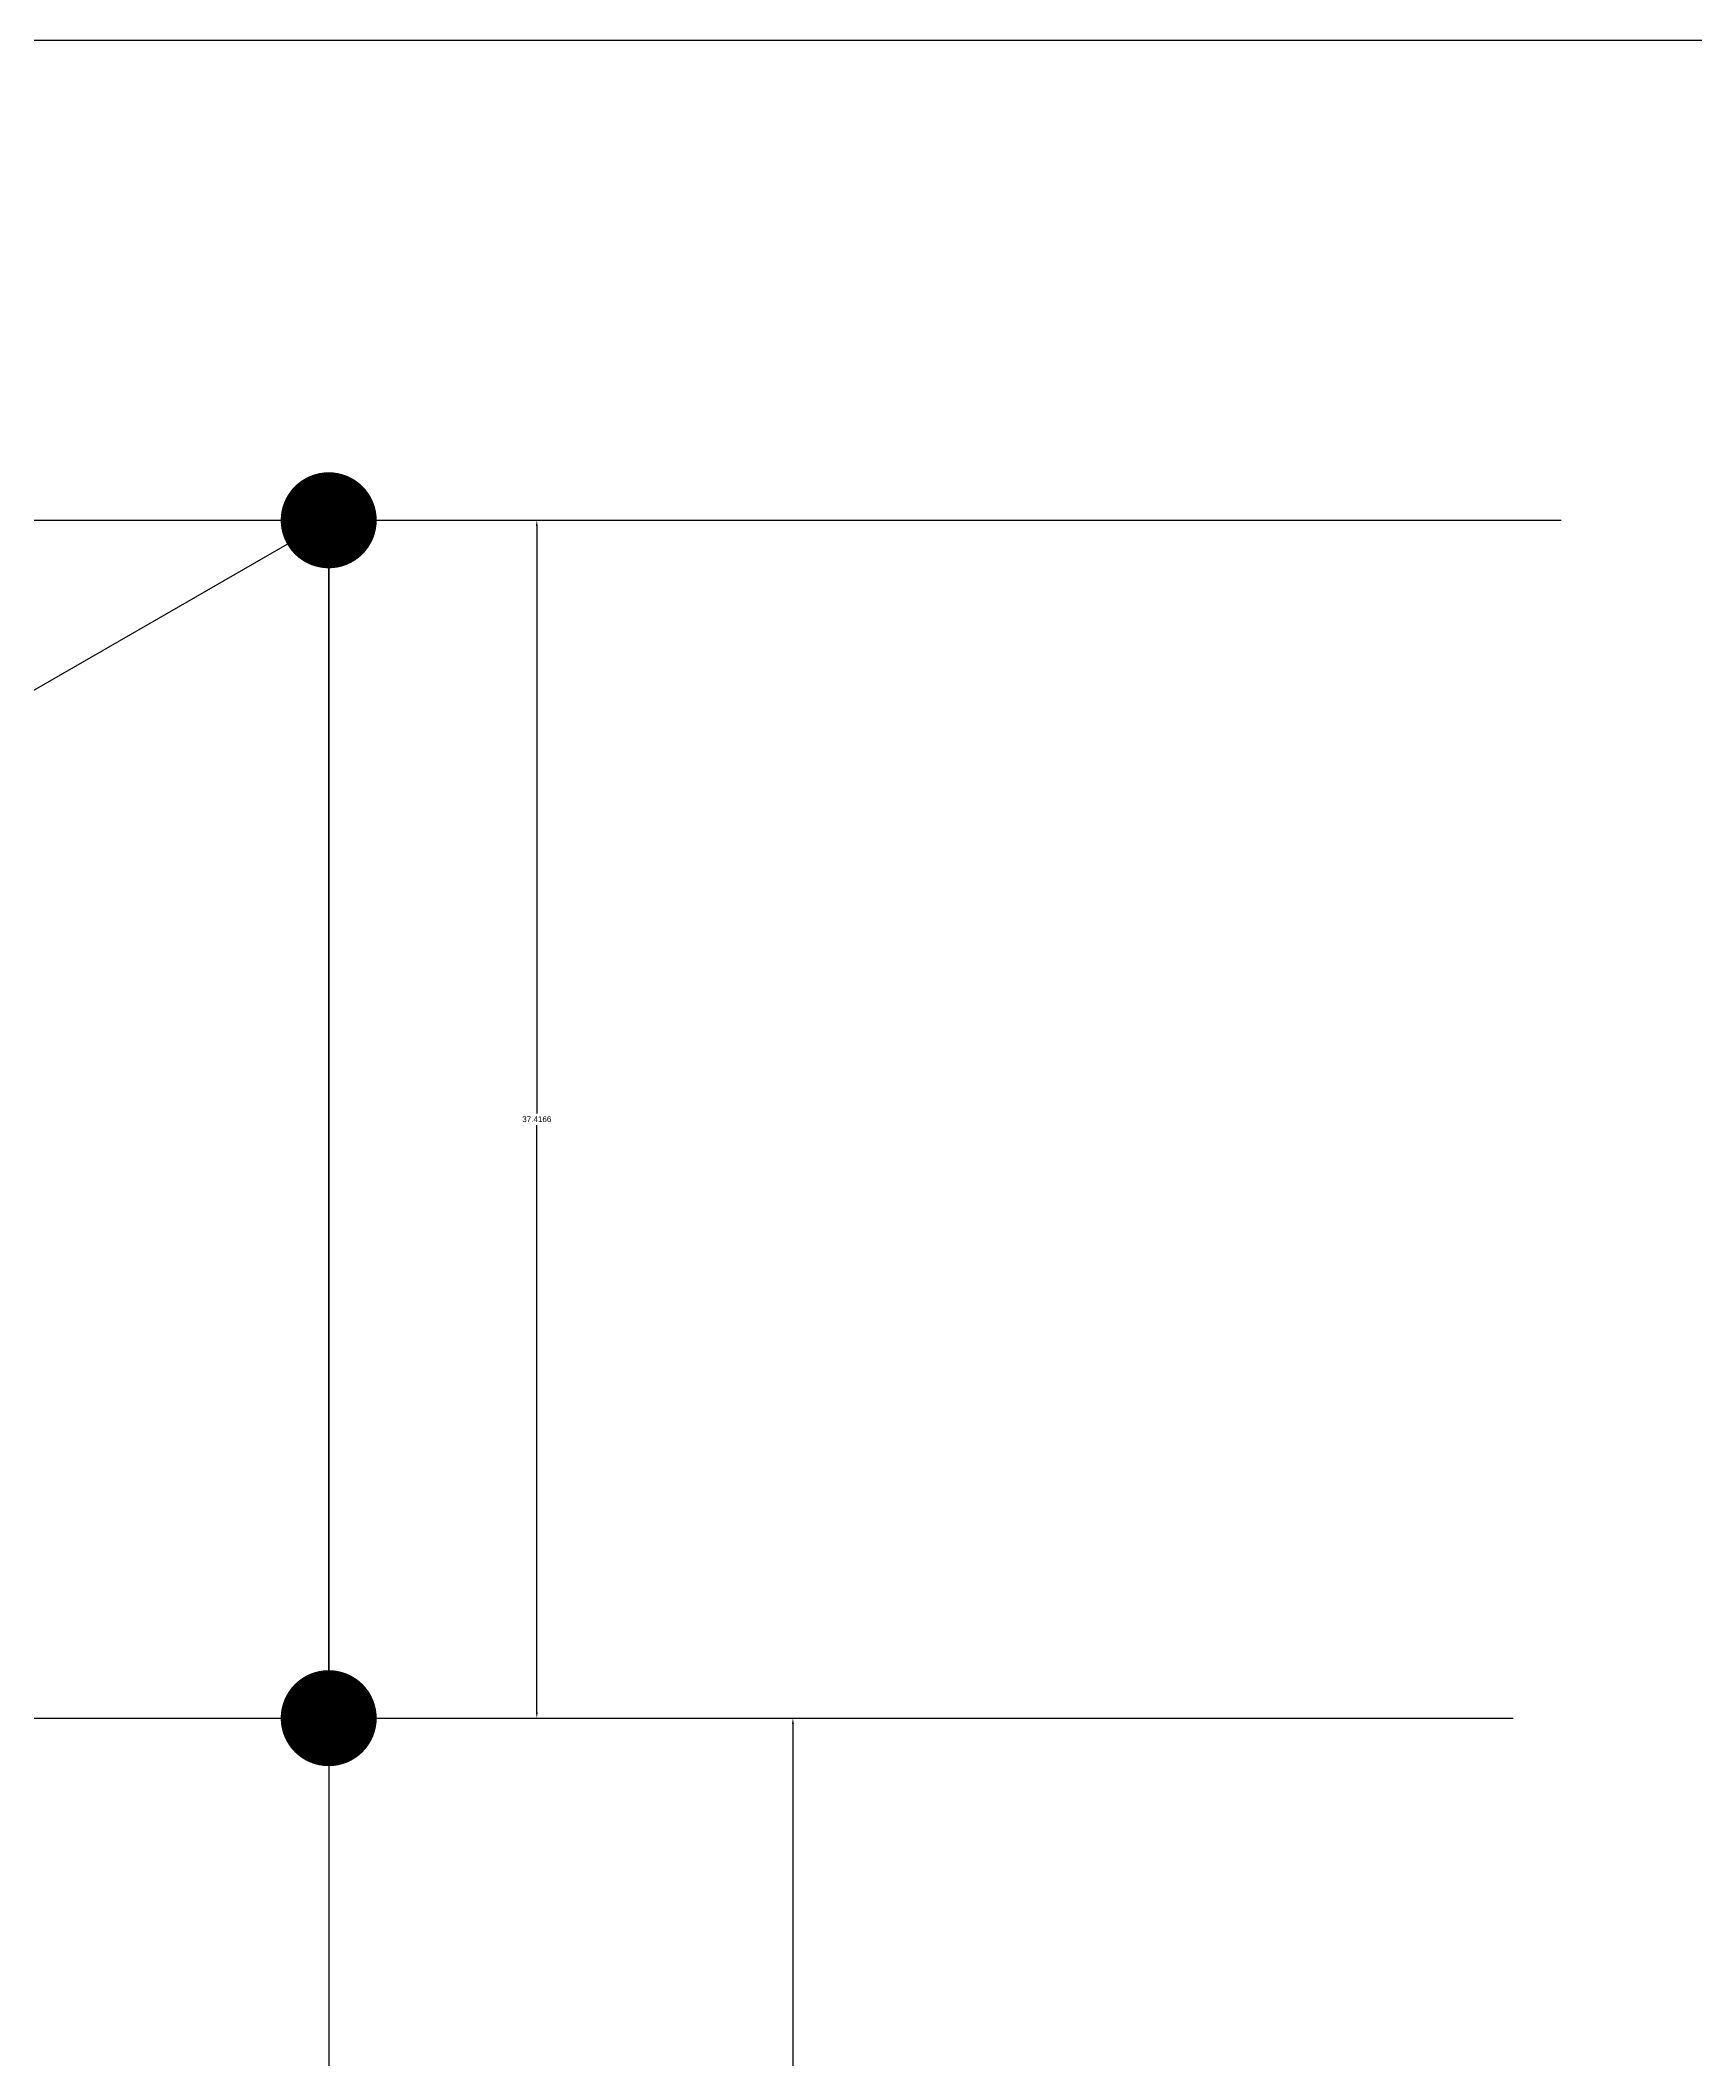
# Model space of a CAD drawing. Header units: millimetres. Extents: x 0 to 420, y 0 to 297.
# Drawn here: x 205.3 to 257, y 233.9 to 297 of the extents above; entities that cross this region are included whole.
import ezdxf

# ---------------------------------------------------------------- set-up
doc = ezdxf.new("R2010")
doc.units = ezdxf.units.MM
doc.header["$PDMODE"] = 32
doc.header["$PDSIZE"] = 2
for name, color, linetype in [('Points', 6, 'Continuous'), ('ProjLin', 2, 'Continuous'), ('RefLin', 3, 'Continuous')]:
    doc.layers.add(name, color=color, linetype=linetype)
doc.styles.get("Standard").update_dxf_attribs({"font": 'arial.ttf'})
doc.dimstyles.get("Standard").update_dxf_attribs({"dimtxt": 0.18, "dimasz": 0.18, "dimexe": 0.18, "dimexo": 0.0625, "dimgap": 0.09, "dimtad": 0, "dimtih": 1, "dimtoh": 1, "dimdec": 4, "dimzin": 0, "dimdsep": 46, "dimtxsty": 'Standard', "dimcen": 0.09, "dimadec": 0, "dimazin": 0, "dimtfac": 1, "dimtdec": 4, "dimtofl": 0, "dimtmove": 0, "dimatfit": 3, "dimfxl": 1, "dimtolj": 1, "dimtzin": 0, "dimarcsym": 0})

# ---------------------------------------------------------------- blocks, each defined once
blk = doc.blocks.new('*D39')
at = {"layer": 'Defpoints', "color": 0, "transparency": 16777216}
for p in [(214.315, 282.01), (214.315, 244.594), (220.815, 244.594)]:
    blk.add_point(p, dxfattribs=at)
at = {"layer": 'Points', "color": 0, "lineweight": -2, "transparency": 16777216}
for p, q in [((214.377, 282.01), (220.995, 282.01)), ((220.815, 281.83), (220.815, 263.484)), ((220.815, 244.774), (220.815, 263.12)), ((214.377, 244.594), (220.995, 244.594))]:
    blk.add_line(p, q, dxfattribs=at)
at = {"layer": 'Points', "color": 0, "transparency": 16777216}
for points in [[(220.785, 281.83), (220.845, 281.83), (220.815, 282.01)], [(220.785, 244.774), (220.845, 244.774), (220.815, 244.594)]]:
    blk.add_solid(points, dxfattribs=at)
at = {"layer": 'Points', "color": 0, "transparency": 16777216, "insert": (220.815, 263.302), "char_height": 0.18, "attachment_point": 5}
blk.add_mtext('\\A1;37.4166', dxfattribs=at)
blk = doc.blocks.new('*D40')
at = {"layer": 'Defpoints', "color": 0, "transparency": 16777216}
for p in [(214.315, 244.594), (214.315, 195.177), (228.815, 195.177)]:
    blk.add_point(p, dxfattribs=at)
at = {"layer": 'Points', "color": 0, "lineweight": -2, "transparency": 16777216}
for p, q in [((214.377, 244.594), (228.995, 244.594)), ((228.815, 244.414), (228.815, 220.067)), ((228.815, 195.357), (228.815, 219.704)), ((214.377, 195.177), (228.995, 195.177))]:
    blk.add_line(p, q, dxfattribs=at)
at = {"layer": 'Points', "color": 0, "transparency": 16777216}
for points in [[(228.785, 244.414), (228.845, 244.414), (228.815, 244.594)], [(228.785, 195.357), (228.845, 195.357), (228.815, 195.177)]]:
    blk.add_solid(points, dxfattribs=at)
at = {"layer": 'Points', "color": 0, "transparency": 16777216, "insert": (228.815, 219.886), "char_height": 0.18, "attachment_point": 5}
blk.add_mtext('\\A1;49.4166', dxfattribs=at)

msp = doc.modelspace()

# ---------------------------------------------------------------- linework, layer by layer
msp.add_lwpolyline([(0, 0), (420, 0), (420, 297), (0, 297)], close=True)
at = {"layer": 'Points'}
for p, q in [((214.31455, 282.01046), (214.31455, 244.59388)), ((214.31455, 244.59388), (214.31455, 195.17731))]:
    msp.add_line(p, q, dxfattribs=at)
at = {"layer": 'Points', "const_width": 1.5}
for points in [[(213.56455, 282.01046, 1), (215.06455, 282.01046, 1)], [(213.56455, 244.59388, 1), (215.06455, 244.59388, 1)]]:
    msp.add_lwpolyline(points, format="xyb", close=True, dxfattribs=at)
at = {"layer": 'ProjLin'}
for p, q in [((149.31455, 244.59388), (214.31455, 282.01046)), ((214.31455, 244.59388), (214.31455, 282.01046)), ((214.31455, 282.01046), (214.31455, 195.17731))]:
    msp.add_line(p, q, dxfattribs=at)
at = {"layer": 'RefLin'}
for p, q in [((125.31455, 282.01046), (252.81455, 282.01046)), ((127.31455, 244.59388), (251.31455, 244.59388))]:
    msp.add_line(p, q, dxfattribs=at)

# ---------------------------------------------------------------- dimensions: what is measured, and where the dimension line sits
at = {"layer": 'Points'}
for base, p1, p2, picture, middle in [((220.81455, 244.59388), (214.31455, 282.01046), (214.31455, 244.59388), '*D39', (220.81455, 263.30217)), ((228.81455, 195.17731), (214.31455, 244.59388), (214.31455, 195.17731), '*D40', (228.81455, 219.8856))]:
    dim = msp.add_linear_dim(base=base, p1=p1, p2=p2, angle=90, dimstyle='Standard', dxfattribs=at)
    dim.commit()
    dim.dimension.update_dxf_attribs({"geometry": picture, "text_midpoint": middle})

doc.saveas('drawing.dxf')
